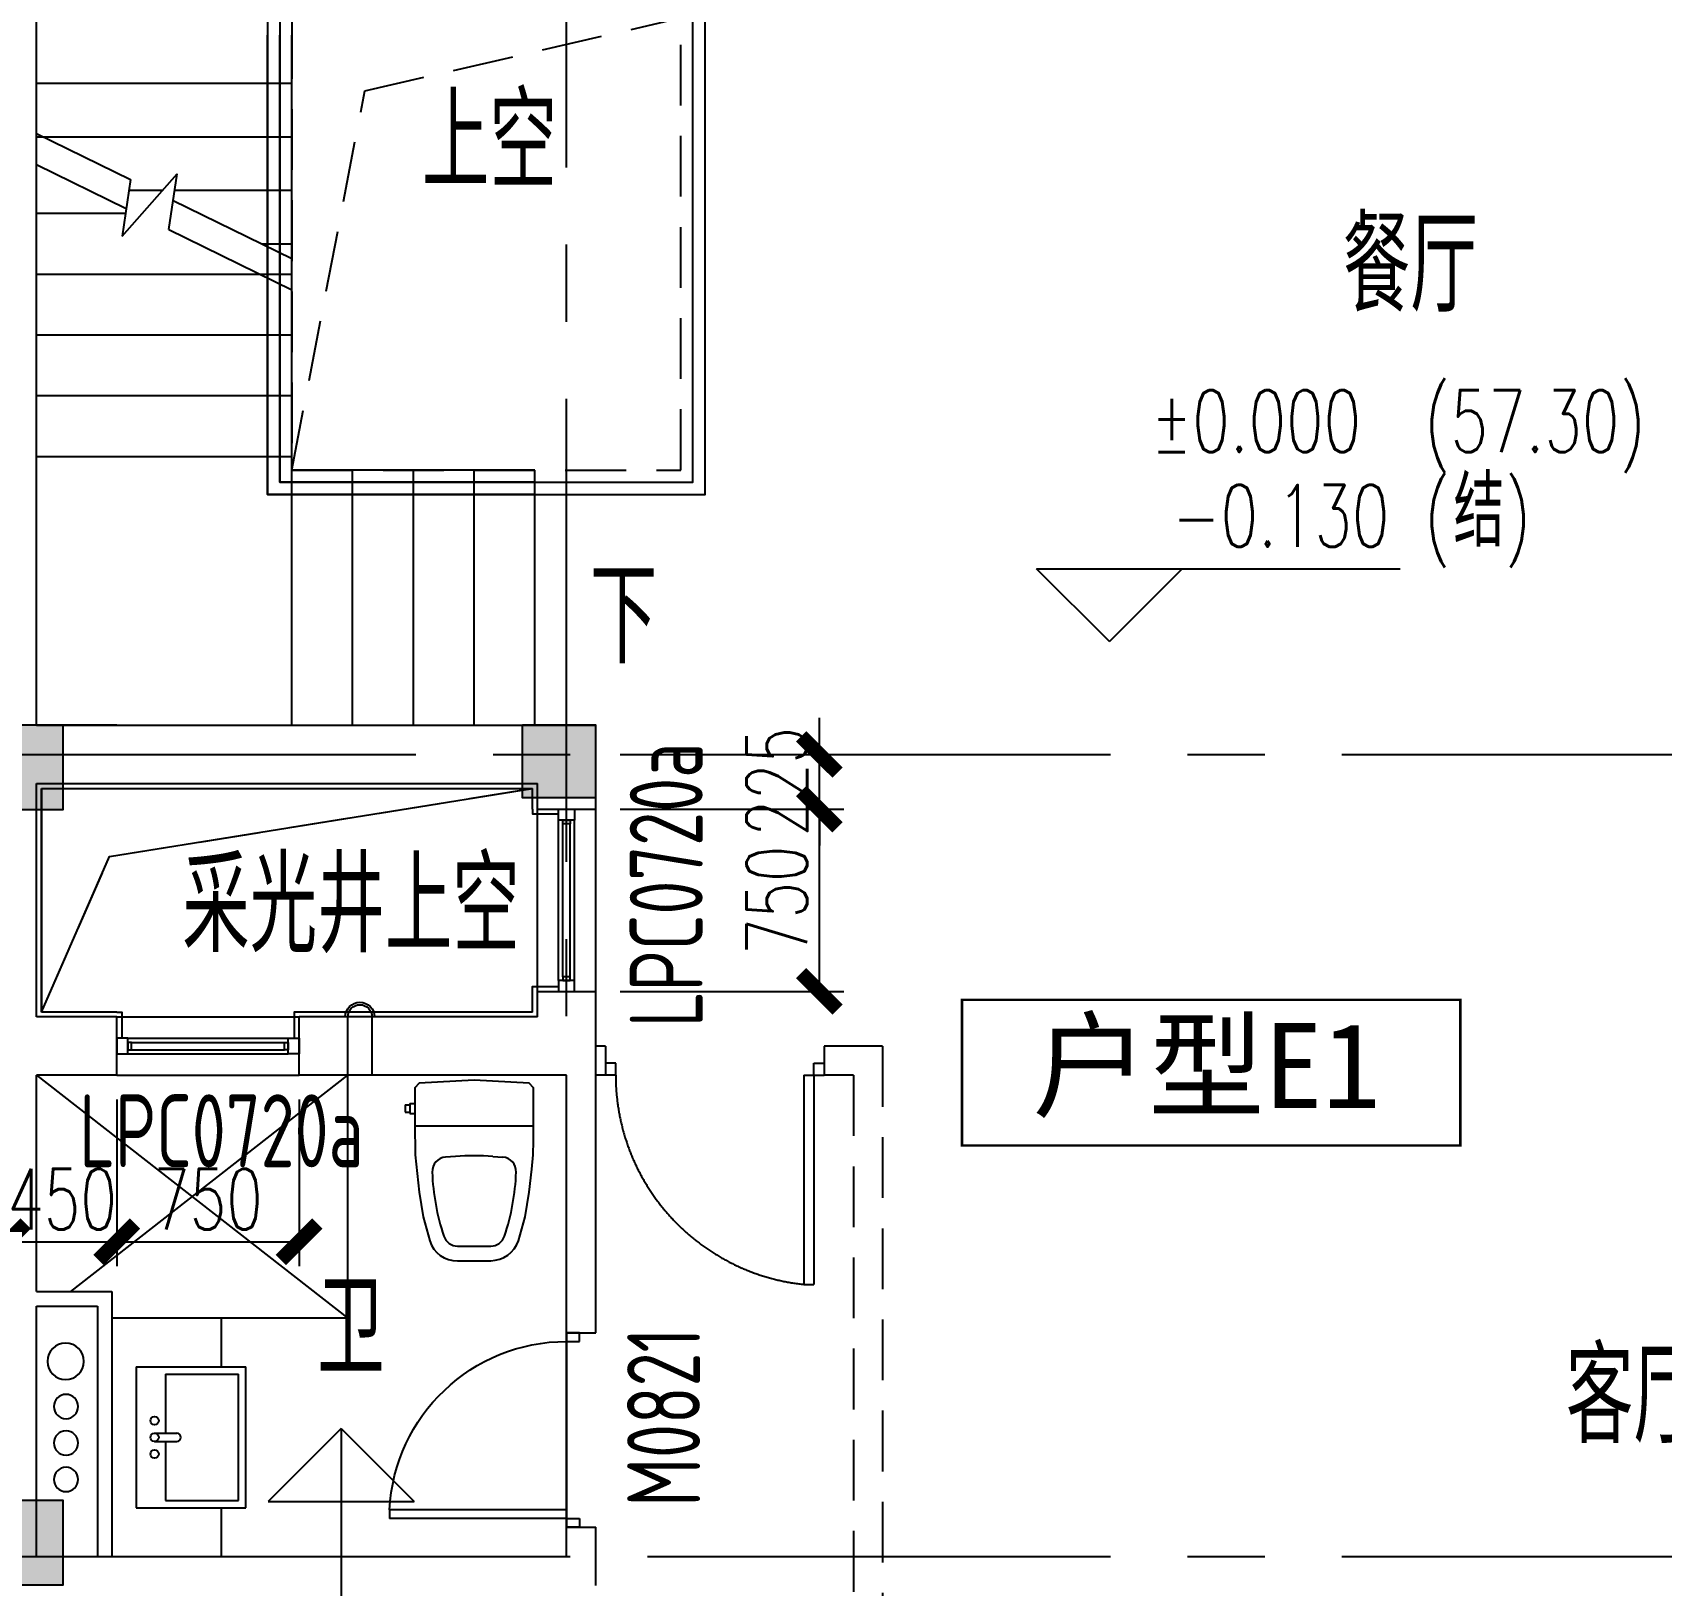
# Model space of a CAD drawing. Extents: x 296441 to 853063, y 459050 to 1117990.
# Drawn here: x 649002 to 655703, y 730393 to 736783 of the extents above; entities that cross this region are included whole.
import ezdxf
from ezdxf.enums import TextEntityAlignment as Align

# ---------------------------------------------------------------- set-up
doc = ezdxf.new("R2010")
doc.units = 0
doc.header["$LTSCALE"] = 1000
for name, pattern in [('14-GRID$0$CENTER2', [28.575, 19.05, -3.175, 3.175, -3.175]), ('DZ-3-PLAN-FL01$0$DASHED2', [0.375, 0.25, -0.125]), ('E1-FL01$0$HIDDEN', [0.375, 0.25, -0.125]), ('E2-E3-FL01$0$E1-FL01$0$HIDDEN2', [4.7625, 3.175, -1.5875]), ('E4-FL01$0$HIDDEN', [0.375, 0.25, -0.125])]:
    doc.linetypes.add(name, pattern=pattern)
for name, color, linetype in [('0-COL', 50, 'Continuous'), ('0-COL-H1', 170, 'Continuous'), ('14-GRID$0$G-GRID', 9, '14-GRID$0$CENTER2'), ('14-name$0$A-ANNO-IDEN', 2, 'Continuous'), ('dianti-BM01$0$A-STRS', 4, 'Continuous'), ('DIM_ELEV', 3, 'Continuous'), ('DIM_SYMB', 3, 'Continuous'), ('DZ-3-PLAN-FL01$0$A-WALL', 1, 'Continuous'), ('DZ-3-TEXT-FL01$0$A-ROOM-IDEN', 4, 'Continuous'), ('DZ-PLAN-MAIN-FL01$0$A-WIND-IDEN', 33, 'Continuous'), ('DZ-TEXT-FL01$0$A-ROOM-IDEN', 4, 'Continuous'), ('E1-BS01-18-19$0$A-OVLK', 140, 'Continuous'), ('E1-BS01-18-19$0$A-SECT-WIND', 155, 'Continuous'), ('E1-BS01-18-19$0$A-SECT-WOOD', 17, 'Continuous'), ('E1-BS01-18-19$0$A-WALL-FNSH', 6, 'Continuous'), ('E1-FL01$0$A-ANNO-SYMB', 6, 'Continuous'), ('E1-FL01$0$A-DOOR', 4, 'Continuous'), ('E1-FL01$0$A-FIXT', 162, 'Continuous'), ('E1-FL01$0$A-FLOR', 23, 'Continuous'), ('E1-FL01$0$A-HOLE', 211, 'Continuous'), ('E1-FL01$0$A-HOLE-MECH', 222, 'Continuous'), ('E1-FL01$0$A-HRAL', 5, 'Continuous'), ('E1-FL01$0$A-STRS', 4, 'Continuous'), ('E1-FL01$0$A-WALL-FNSH', 6, 'Continuous'), ('E1-FL02$0$A-STRS', 4, 'Continuous'), ('E1-FL03$0$A-STRS', 4, 'Continuous'), ('E2-E3-FL01$0$A-WALL', 1, 'Continuous'), ('E2-E3-FL01$0$E1-FL01$0$A-DOOR-IDEN', 115, 'Continuous'), ('E2-E3-FL01$0$E1-FL01$0$A-WALL', 1, 'Continuous'), ('E4-FL01$0$A-HOLE', 211, 'Continuous'), ('E4-FL01$0$A-WALL', 1, 'Continuous'), ('E4-FL01$0$A-WALL-FNSH', 6, 'Continuous'), ('PUB_DIM', 3, 'Continuous'), ('PUB_TEXT', 7, 'Continuous'), ('WALL', 242, 'Continuous'), ('ZT1_Dim---标注---PM、LM、DY、JD', 252, 'Continuous')]:
    doc.layers.add(name, color=color, linetype=linetype)
doc.layers.add('E1-BS01-18-19$0$ENTR-DETL-P$0$A-ANNO-NPLT', color=215, linetype='Continuous', plot=False)
doc.styles.add('14-name$0$GOA_03_黑体_1.00', font='simhei.ttf')
doc.styles.add('14-name$0$GOA_04_COMPLEX_1.00', font='complex.shx')
doc.styles.add('_TCH_DIM', font='SIMPLEX', dxfattribs={"bigfont": 'GBCBIG'})
doc.styles.get("Standard").update_dxf_attribs({"font": 'gbenor.shx', "bigfont": 'gbcbig.shx'})
doc.styles.add('ZT-DIMSTYLE', font='ROMANS.shx', dxfattribs={"width": 0.7, "bigfont": 'CHINESE.shx'})
doc.dimstyles.new('ZT-DIM100', dxfattribs={"dimscale": 100, "dimtxt": 2.5, "dimasz": 1.5, "dimexe": 1, "dimexo": 1, "dimgap": 0.5, "dimtad": 1, "dimdec": 0, "dimdsep": 46, "dimtxsty": 'ZT-DIMSTYLE', "dimblk": 'ARCHTICK', "dimcen": 2.5, "dimclrd": 175, "dimclre": 175, "dimclrt": 7, "dimazin": 2, "dimtfac": 1, "dimtix": 1, "dimtmove": 2, "dimatfit": 3, "dimfxl": 0, "dimarcsym": 0})

# ---------------------------------------------------------------- blocks, each defined once
blk = doc.blocks.new('*U2129')
at = {"const_width": 10}
blk.add_lwpolyline([(-1025, 0), (1025, 0), (1025, -600), (-1025, -600)], close=True, dxfattribs=at)
at = {"style": '14-name$0$GOA_04_COMPLEX_1.00', "width": 0.8}
blk.add_attdef('房间编号', text='', height=300, dxfattribs=at).set_placement((-532.4, -480.6), align=Align.CENTER)
blk = doc.blocks.new('WERC')
at = {"layer": '14-name$0$A-ANNO-IDEN'}
ref = blk.add_blockref('*U2129', (796931.5, -443323.8), dxfattribs=dict(at, xscale=-1))
ref.add_attrib('房间编号', '户型E1', dxfattribs={"layer": '0', "height": 350, "style": '14-name$0$GOA_03_黑体_1.00'}).set_placement((796912.3, -443769.5), align=Align.CENTER)
blk = doc.blocks.new('tt13')
at = {"layer": 'DIM_ELEV'}
for p, q in [((863815.8, 250552.3), (863515.8, 250852.3)), ((863515.8, 250852.3), (865011.8, 250852.3)), ((863815.8, 250552.3), (864115.8, 250852.3)), ((860655.5, 247314.1), (860355.5, 247014.1)), ((860655.5, 247314.1), (860955.5, 247014.1)), ((860655.5, 247314.1), (860655.5, 246228.6)), ((860355.5, 247014.1), (860955.5, 247014.1))]:
    blk.add_line(p, q, dxfattribs=at)
at = {"layer": 'DZ-3-TEXT-FL01$0$A-ROOM-IDEN'}
for s, height, p in [('餐厅', 385.82, (864776.2, 251908.2)), ('下', 385.8, (861678.7, 250462.7)), ('采光井上空', 385.82, (860001.7, 249274.5)), ('卫', 385.8, (860556.8, 247535.9)), ('客厅', 385.82, (865694.1, 247254))]:
    blk.add_text(s, height=height, dxfattribs=at).set_placement(p)
at = {"layer": 'DZ-PLAN-MAIN-FL01$0$A-WIND-IDEN', "width": 0.8}
for s, p in [('LPC0720a', (862142.8, 248966.4)), ('M0821', (862132.1, 246993.7))]:
    blk.add_text(s, height=300, rotation=90, dxfattribs=at).set_placement(p)
blk.add_text('LPC0720a', height=300, dxfattribs=at).set_placement((859578.4, 248389.5))
at = {"layer": 'DZ-TEXT-FL01$0$A-ROOM-IDEN'}
blk.add_text('上空', height=385.82, dxfattribs=at).set_placement((860988.1, 252417.3))
at = {"layer": 'PUB_TEXT', "style": '_TCH_DIM', "width": 0.705882}
for s, p in [('(57.30)', (865111.8, 251332.3)), ('%%P0.000', (863987.5, 251332.3)), ('(', (865111.8, 250942.3)), (')', (865442.4, 250942.3)), ('-0.130', (864073.2, 250942.3))]:
    blk.add_text(s, height=255, dxfattribs=at).set_placement(p)
at = {"layer": 'PUB_TEXT', "style": '_TCH_DIM'}
blk.add_text('结', height=289.4, dxfattribs=at).set_placement((865231.8, 250942.3))
blk = doc.blocks.new('E2-E3-FL01$0$E1-FL01$0$G-PLAN-FL01$0$KM-900')
for p, q in [((0, -40), (0, 0)), ((47.4, -40), (47.4, 0)), ((47.4, -40), (0, -40)), ((47.4, -80), (47.4, -40)), ((862.7, -80), (862.7, -40)), ((0, -812.6), (0, -852.6)), ((47.4, -812.6), (0, -812.6)), ((47.4, -812.6), (47.4, -852.6))]:
    blk.add_line(p, q)
at = {"linetype": 'E2-E3-FL01$0$E1-FL01$0$HIDDEN2'}
for p, q in [((47.4, -40), (862.7, -40)), ((47.4, -80), (862.7, -80))]:
    blk.add_line(p, q, dxfattribs=at)
blk.add_arc((47.4, 7.4), 820, 270, 353.88371, dxfattribs=at)
blk = doc.blocks.new('E1-FL01$0$321')
for p, q in [((-284.5, -102), (-284.5, -132)), ((-284.5, -102), (-264.5, -102)), ((-284.5, -132), (-264.5, -132)), ((-264.5, -97), (-244.5, -97)), ((-264.5, -97), (-264.5, -137)), ((-264.5, -137), (-244.5, -137)), ((-244.4, -188), (244.5, -188)), ((-77.4, -314), (-117.4, -317.1)), ((77.4, -314), (117.4, -317.1)), ((-68, -683), (68, -683))]:
    blk.add_line(p, q)
blk.add_lwpolyline([(225.6, -12), (0, 0), (-225.6, -12), (-244.5, -32), (-244.5, -178), (-242.8, -307.9), (-226.5, -461), (-209.3, -562.2), (-181.8, -661, 0.35122), (-68, -743), (68, -743, 0.322645), (181.8, -661), (209.3, -562.2), (226.5, -461), (237.7, -366.2), (242.8, -307.9), (244.5, -249.4), (244.5, -32)], format="xyb", close=True)
for centre, radius, start, end in [((-112.7, -376.9), 60, 94.44124, 182.13309), ((0, -1311), 1000, 85.55876, 94.44124), ((112.7, -376.9), 60, 357.86691, 85.55876), ((766.7, -344.2), 940, 182.13309, 198.47181), ((-766.7, -344.2), 940, 341.52819, 357.86691), ((-68, -623), 60, 198.47181, 270), ((68, -623), 60, 270, 341.52819)]:
    blk.add_arc(centre, radius, start, end)
blk = doc.blocks.new('E1-FL01$0$M1')
for p, q in [((-153.2, 60), (-153.2, 880)), ((-153.2, 880), (-113.2, 880)), ((-113.2, 60), (-113.2, 880)), ((-933.2, 60), (-973.2, 60)), ((-973.2, 0), (-973.2, 60)), ((-933.2, 60), (-933.2, 0)), ((-153.2, 60), (-113.2, 60)), ((-113.2, 60), (-73.2, 60)), ((-113.2, 60), (-113.2, 0)), ((-73.2, 0), (-73.2, 60)), ((-933.2, 0), (-973.2, 0)), ((-113.2, 0), (-73.2, 0))]:
    blk.add_line(p, q)
blk.add_arc((-113.2, 60), 820, 92.79603, 180)
blk = doc.blocks.new('E1-FL01$0$B1 PLAN 1$0$SDFGSDFGSD')
for p, q in [((63782.4, 91478.7), (63782.4, 91028.7)), ((64362.4, 91478.7), (63782.4, 91478.7)), ((64362.4, 91478.7), (64362.4, 91028.7)), ((64055.2, 91403.7), (64055.2, 91312.3)), ((64089.5, 91403.7), (64089.5, 91312.3)), ((63812.4, 91358.7), (63812.4, 91058.7)), ((64055.2, 91358.7), (63812.4, 91358.7)), ((64332.4, 91358.7), (64089.5, 91358.7)), ((64332.4, 91358.7), (64332.4, 91058.7)), ((63782.4, 91028.7), (64362.4, 91028.7)), ((63812.4, 91058.7), (64332.4, 91058.7))]:
    blk.add_line(p, q)
for centre in [(64003.8, 91403.7), (64072.4, 91403.7), (64141, 91403.7)]:
    blk.add_circle(centre, 17.1)
blk.add_arc((64072.4, 91312.3), 17.1, 180, 0)
blk = doc.blocks.new('E1-FL01$0$$0$Da-PLAN-FL02$0$qiuxingfengmao')
for p, q in [((0, 100), (240, 100)), ((0, 0), (240, 0))]:
    blk.add_line(p, q)
for radius in [60, 50]:
    blk.add_arc((240, 50), radius, 270, 90)
blk = doc.blocks.new('*U432')
at = {"layer": 'E1-BS01-18-19$0$A-SECT-WIND'}
for p, q in [((45, 32.5), (705, 32.5)), ((60, 15), (690, 15)), ((45, -32.5), (705, -32.5)), ((60, -15), (690, -15))]:
    blk.add_line(p, q, dxfattribs=at)
at = {"layer": 'E1-BS01-18-19$0$A-SECT-WOOD'}
for points in [[(0, 32.5), (45, 32.5), (45, -32.5), (0, -32.5)], [(60, 15), (60, -15), (45, -15), (45, 15)], [(690, 15), (690, -15), (705, -15), (705, 15)], [(750, 32.5), (705, 32.5), (705, -32.5), (750, -32.5)]]:
    blk.add_lwpolyline(points, close=True, dxfattribs=at)
blk = doc.blocks.new('9.6N一层')
at = {"layer": 'dianti-BM01$0$A-STRS', "ltscale": 0.1}
for p, q in [((704495.6, 214748.4), (704861.5, 214748.4)), ((703811.5, 214498.4), (704861.5, 214498.4)), ((703811.5, 214248.4), (704861.5, 214248.4)), ((703811.5, 213998.4), (704861.5, 213998.4)), ((703061.5, 212643.4), (703061.5, 213693.4)), ((703311.5, 212643.4), (703311.5, 213693.4)), ((703561.5, 212643.4), (703561.5, 213693.4)), ((703811.5, 213748.4), (704861.5, 213748.4)), ((703811.5, 212643.4), (703811.5, 213693.4))]:
    blk.add_line(p, q, dxfattribs=at)
at = {"layer": 'DIM_SYMB'}
for points in [[(702311.5, 216078.4, 0, 0, 0), (704336.5, 216078.4, 0, 0, 0), (704336.5, 215298.4, 80, 0, 0), (704336.5, 214998.4, 0, 0, 0)], [(702811.5, 213168.4, 0, 0, 0), (704336.5, 213168.4, 0, 0, 0), (704336.5, 214198.4, 80, 0, 0), (704336.5, 214498.4, 0, 0, 0)]]:
    blk.add_lwpolyline(points, format="xyseb", dxfattribs=at)
at = {"layer": 'DZ-3-PLAN-FL01$0$A-WALL', "color": 33, "linetype": 'DZ-3-PLAN-FL01$0$DASHED2'}
for p, q in [((701381.5, 211323.4), (701621.5, 211323.4)), ((701381.5, 211323.4), (701381.5, 208143.4)), ((701621.5, 211323.4), (701621.5, 211203.4)), ((701501.5, 211203.4), (701621.5, 211203.4)), ((701501.5, 211203.4), (701501.5, 208143.4))]:
    blk.add_line(p, q, dxfattribs=at)
at = {"layer": 'DZ-3-PLAN-FL01$0$A-WALL', "color": 33, "linetype": 'DZ-3-PLAN-FL01$0$DASHED2', "ltscale": 1000}
for p, q in [((702521.5, 211323.4), (702561.5, 211323.4)), ((702521.5, 211323.4), (702521.5, 211203.4)), ((702521.5, 211203.4), (702561.5, 211203.4))]:
    blk.add_line(p, q, dxfattribs=at)
at = {"layer": 'E1-BS01-18-19$0$A-OVLK'}
for p, q in [((702561.5, 211548.4), (702561.5, 212298.4)), ((702801.5, 211548.4), (702801.5, 212298.4)), ((704531.5, 211443.4), (703781.5, 211443.4)), ((704531.5, 211203.4), (703781.5, 211203.4))]:
    blk.add_line(p, q, dxfattribs=at)
at = {"layer": 'E1-BS01-18-19$0$A-WALL-FNSH'}
blk.add_line((702821.5, 212298.4), (702821.5, 212323.4), dxfattribs=at)
for points in [[(702821.5, 212298.4), (702821.5, 212278.4), (702714, 212278.4)], [(702821.5, 211548.4), (702821.5, 211568.4), (702714, 211568.4)], [(703781.5, 211463.4), (703801.5, 211463.4), (703801.5, 211355.9)], [(704531.5, 211463.4), (704511.5, 211463.4), (704511.5, 211355.9)]]:
    blk.add_lwpolyline(points, dxfattribs=at)
at = {"layer": 'E1-BS01-18-19$0$ENTR-DETL-P$0$A-ANNO-NPLT'}
for centre, radius in [((704742.2, 210026.2), 75), ((704740.4, 209840.2), 50), ((704740.4, 209690.2), 50), ((704740.4, 209540.2), 50)]:
    blk.add_circle(centre, radius, dxfattribs=at)
at = {"layer": 'E1-FL01$0$A-ANNO-SYMB'}
for p, q in [((704861.5, 215078), (704474.9, 214888.4)), ((704509.4, 214655.1), (704283.6, 214911.8)), ((704317.4, 214683.4), (704283.6, 214911.8)), ((704861.5, 214950.2), (704492.5, 214769.3)), ((704474.9, 214888.4), (704509.4, 214655.1)), ((704299.8, 214802.6), (703811.5, 214563.2)), ((704317.4, 214683.4), (703811.5, 214435.4))]:
    blk.add_line(p, q, dxfattribs=at)
at = {"layer": 'E1-FL01$0$A-FIXT'}
for p, q in [((703581.5, 210203.4), (703581.5, 211203.4)), ((704720.7, 210313.4), (703581.5, 211203.4)), ((704861.5, 211203.4), (703581.5, 210203.4)), ((703581.5, 210203.4), (704101.5, 210203.4)), ((704101.5, 210003.4), (704101.5, 210203.4)), ((704101.5, 210203.4), (704551.5, 210203.4)), ((704101.5, 209223.4), (704101.5, 209423.4))]:
    blk.add_line(p, q, dxfattribs=at)
at = {"layer": 'E1-FL01$0$A-FLOR'}
blk.add_line((702681.5, 210143.4), (702681.5, 209343.4), dxfattribs=at)
at = {"layer": 'E1-FL01$0$A-HOLE', "linetype": 'E1-FL01$0$HIDDEN'}
blk.add_lwpolyline([(702211.5, 215553.4), (703811.5, 215553.4), (703811.5, 213693.4), (702211.5, 213693.4)], close=True, dxfattribs=at)
blk.add_lwpolyline([(703811.5, 213693.4), (703511.5, 215253.4), (702211.5, 215553.4)], dxfattribs=at)
at = {"layer": 'E1-FL01$0$A-HOLE'}
blk.add_lwpolyline([(704841.5, 211463.4), (704561.5, 212103.4), (702821.5, 212383.4)], dxfattribs=at)
at = {"layer": 'E1-FL01$0$A-HRAL'}
for points in [[(702111.5, 215653.4), (703911.5, 215653.4), (703911.5, 213593.4), (702111.5, 213593.4)], [(702161.5, 215603.4), (703861.5, 215603.4), (703861.5, 213643.4), (702161.5, 213643.4)]]:
    blk.add_lwpolyline(points, close=True, dxfattribs=at)
for points in [[(702811.5, 213643.4), (703861.5, 213643.4), (703861.5, 215483.4)], [(702811.5, 213593.4), (703911.5, 213593.4), (703911.5, 215483.4)]]:
    blk.add_lwpolyline(points, dxfattribs=at)
at = {"layer": 'E1-FL01$0$A-STRS', "ltscale": 0.1}
blk.add_line((702811.5, 212643.4), (702811.5, 213693.4), dxfattribs=at)
blk.add_line((702811.5, 212643.4), (702811.5, 213693.4), dxfattribs=at)
blk.add_lwpolyline([(702811.5, 213693.4), (703811.5, 213693.4), (703811.5, 215483.4)], dxfattribs=at)
at = {"layer": 'E1-FL01$0$A-WALL-FNSH'}
for p, q in [((704841.5, 212383.4), (702821.5, 212383.4)), ((702821.5, 212298.4), (702821.5, 212383.4)), ((704841.5, 211463.4), (704841.5, 212383.4)), ((702821.5, 211463.4), (702821.5, 211548.4)), ((702821.5, 211463.4), (703781.5, 211463.4)), ((704531.5, 211463.4), (704841.5, 211463.4))]:
    blk.add_line(p, q, dxfattribs=at)
at = {"layer": 'E1-FL02$0$A-STRS', "ltscale": 0.1}
blk.add_line((702811.5, 212643.4), (702811.5, 213693.4), dxfattribs=at)
at = {"layer": 'E1-FL03$0$A-STRS', "ltscale": 0.1}
for p, q in [((703811.5, 215283.4), (704861.5, 215283.4)), ((703811.5, 215063.4), (704861.5, 215063.4)), ((703811.5, 214843.4), (704293.7, 214843.4)), ((704343.7, 214843.4), (704481.5, 214843.4)), ((703811.5, 214623.4), (703934.3, 214623.4))]:
    blk.add_line(p, q, dxfattribs=at)
at = {"layer": 'E2-E3-FL01$0$A-WALL'}
blk.add_lwpolyline([(704531.5, 212643.4), (704861.5, 212643.4), (704861.5, 216603.4)], dxfattribs=at)
at = {"layer": 'E2-E3-FL01$0$E1-FL01$0$A-WALL'}
blk.add_line((704861.5, 212643.4), (704861.5, 216603.4), dxfattribs=at)
at = {"layer": 'E4-FL01$0$A-HOLE', "linetype": 'E4-FL01$0$HIDDEN'}
blk.add_lwpolyline([(704841.5, 211463.4), (704561.5, 212103.4), (702821.5, 212383.4)], dxfattribs=at)
at = {"layer": 'E4-FL01$0$A-WALL'}
blk.add_line((704861.5, 211443.4), (704861.5, 212403.4), dxfattribs=at)
at = {"layer": 'E4-FL01$0$A-WALL-FNSH'}
blk.add_line((704841.5, 212383.4), (704841.5, 211463.4), dxfattribs=at)
at = {"layer": 'WALL'}
for p, q in [((702561.5, 212298.4), (702561.5, 212643.4)), ((704861.5, 212643.4), (702561.5, 212643.4)), ((702801.5, 212298.4), (702801.5, 212403.4)), ((704861.5, 212403.4), (702801.5, 212403.4)), ((704861.5, 211443.4), (704861.5, 212403.4)), ((702801.5, 212298.4), (702561.5, 212298.4)), ((702561.5, 211323.4), (702561.5, 211548.4)), ((702801.5, 211548.4), (702561.5, 211548.4)), ((702801.5, 211443.4), (702801.5, 211548.4)), ((702801.5, 211443.4), (703781.5, 211443.4)), ((703781.5, 211203.4), (703781.5, 211443.4)), ((704531.5, 211443.4), (704861.5, 211443.4)), ((704531.5, 211203.4), (704531.5, 211443.4)), ((702561.5, 210143.4), (702561.5, 211323.4)), ((702681.5, 211203.4), (703781.5, 211203.4)), ((702681.5, 210143.4), (702681.5, 211203.4)), ((704531.5, 211203.4), (704861.5, 211203.4)), ((704861.5, 210313.4), (704861.5, 211203.4)), ((704861.5, 210313.4), (704551.5, 210313.4)), ((704551.5, 210313.4), (704551.5, 209223.4)), ((704861.5, 210253.4), (704611.5, 210253.4)), ((704611.5, 210253.4), (704611.5, 209223.4)), ((704861.5, 210173.4), (704861.5, 210253.4)), ((702681.5, 210143.4), (702561.5, 210143.4)), ((704861.5, 209223.4), (704861.5, 210173.4)), ((702561.5, 209103.4), (702561.5, 209343.4)), ((702681.5, 209343.4), (702561.5, 209343.4)), ((702681.5, 209223.4), (702681.5, 209343.4)), ((704551.5, 209223.4), (702681.5, 209223.4)), ((704861.5, 209223.4), (704611.5, 209223.4))]:
    blk.add_line(p, q, dxfattribs=at)
for p, rotation in [((702681.5, 211548.4), 90), ((704531.5, 211323.4), 180)]:
    blk.add_blockref('*U432', p, dxfattribs=dict(rotation=rotation))
at = {"layer": 'E1-FL01$0$A-DOOR', "xscale": 0.8888888889923692, "yscale": 0.8888888889923692, "zscale": 0.8888888889923692, "rotation": 270}
blk.add_blockref('E1-FL01$0$M1', (702628.2, 209278.4), dxfattribs=at)
at = {"layer": 'E1-FL01$0$A-FIXT', "extrusion": (0, 0, -1), "zscale": -1}
blk.add_blockref('E1-FL01$0$321', (-703061.5, 211183.4), dxfattribs=at)
at = {"layer": 'E1-FL01$0$A-FIXT', "extrusion": (0, 0, -1), "zscale": -1, "rotation": 90}
blk.add_blockref('E1-FL01$0$B1 PLAN 1$0$SDFGSDFGSD', (-612972.8, 145641), dxfattribs=at)
at = {"layer": 'E1-FL01$0$A-HOLE-MECH', "rotation": 90}
blk.add_blockref('E1-FL01$0$$0$Da-PLAN-FL02$0$qiuxingfengmao', (703581.5, 211203.4), dxfattribs=at)
at = {"layer": 'E2-E3-FL01$0$E1-FL01$0$A-DOOR-IDEN', "extrusion": (0, 0, -1), "xscale": 1.055555555503815, "yscale": 1.055555555503815, "zscale": -1.055555555503815, "rotation": 270}
blk.add_blockref('E2-E3-FL01$0$E1-FL01$0$G-PLAN-FL01$0$KM-900', (-701621.5, 211253.4), dxfattribs=at)
blk = doc.blocks.new('_ArchTick')
at = {"color": 0, "linetype": 'ByBlock', "const_width": 0.4}
blk.add_lwpolyline([(-0.5, -0.5), (0.5, 0.5)], dxfattribs=at)
blk = doc.blocks.new('*D1812')
at = {"layer": 'Defpoints', "color": 0, "ltscale": 1000, "transparency": 16777216}
for p in [(649348.5, 732492.6), (650098.5, 732492.6), (650098.5, 731807.5)]:
    blk.add_point(p, dxfattribs=at)
at = {"layer": 'ZT1_Dim---标注---PM、LM、DY、JD', "color": 175, "linetype": 'ByBlock', "lineweight": -2, "ltscale": 1000, "transparency": 16777216}
for p, q in [((649348.5, 732392.6), (649348.5, 731707.5)), ((650098.5, 732392.6), (650098.5, 731707.5)), ((649348.5, 731807.5), (650098.5, 731807.5))]:
    blk.add_line(p, q, dxfattribs=at)
at = {"layer": 'ZT1_Dim---标注---PM、LM、DY、JD', "color": 175, "lineweight": -2, "ltscale": 1000, "transparency": 16777216, "xscale": 150, "yscale": 150, "zscale": 150, "rotation": 180}
blk.add_blockref('_ArchTick', (649348.5, 731807.5), dxfattribs=at)
at = {"layer": 'ZT1_Dim---标注---PM、LM、DY、JD', "color": 175, "lineweight": -2, "ltscale": 1000, "transparency": 16777216, "xscale": 150, "yscale": 150, "zscale": 150}
blk.add_blockref('_ArchTick', (650098.5, 731807.5), dxfattribs=at)
at = {"layer": 'ZT1_Dim---标注---PM、LM、DY、JD', "color": 7, "ltscale": 1000, "transparency": 16777216, "insert": (649723.5, 731982.5), "char_height": 250, "attachment_point": 5, "style": 'ZT-DIMSTYLE'}
blk.add_mtext('750', dxfattribs=at)
blk = doc.blocks.new('*D1813')
at = {"layer": 'Defpoints', "color": 0, "ltscale": 1000, "transparency": 16777216}
for p in [(648898.5, 732492.6), (649348.5, 732492.6), (649348.5, 731807.5)]:
    blk.add_point(p, dxfattribs=at)
at = {"layer": 'ZT1_Dim---标注---PM、LM、DY、JD', "color": 175, "linetype": 'ByBlock', "lineweight": -2, "ltscale": 1000, "transparency": 16777216}
for p, q in [((648898.5, 732392.6), (648898.5, 731707.5)), ((649348.5, 732392.6), (649348.5, 731707.5)), ((648898.5, 731807.5), (648748.5, 731807.5)), ((648898.5, 731807.5), (649348.5, 731807.5)), ((649348.5, 731807.5), (649498.5, 731807.5))]:
    blk.add_line(p, q, dxfattribs=at)
at = {"layer": 'ZT1_Dim---标注---PM、LM、DY、JD', "color": 175, "lineweight": -2, "ltscale": 1000, "transparency": 16777216, "xscale": 150, "yscale": 150, "zscale": 150}
blk.add_blockref('_ArchTick', (648898.5, 731807.5), dxfattribs=at)
at = {"layer": 'ZT1_Dim---标注---PM、LM、DY、JD', "color": 175, "lineweight": -2, "ltscale": 1000, "transparency": 16777216, "xscale": 150, "yscale": 150, "zscale": 150, "rotation": 180}
blk.add_blockref('_ArchTick', (649348.5, 731807.5), dxfattribs=at)
at = {"layer": 'ZT1_Dim---标注---PM、LM、DY、JD', "color": 7, "ltscale": 1000, "transparency": 16777216, "insert": (649123.5, 731982.5), "char_height": 250, "attachment_point": 5, "style": 'ZT-DIMSTYLE'}
blk.add_mtext('450', dxfattribs=at)
blk = doc.blocks.new('*D1810')
at = {"layer": 'Defpoints', "color": 0, "ltscale": 1000, "transparency": 16777216}
for p in [(651318.5, 733812.6), (652238.7, 733812.6), (651318.5, 733587.6)]:
    blk.add_point(p, dxfattribs=at)
at = {"layer": 'ZT1_Dim---标注---PM、LM、DY、JD', "color": 175, "linetype": 'ByBlock', "lineweight": -2, "ltscale": 1000, "transparency": 16777216}
for p, q in [((652238.7, 733812.6), (652238.7, 733962.6)), ((651418.5, 733812.6), (652338.7, 733812.6)), ((652238.7, 733587.6), (652238.7, 733812.6)), ((651418.5, 733587.6), (652338.7, 733587.6)), ((652238.7, 733587.6), (652238.7, 733437.6))]:
    blk.add_line(p, q, dxfattribs=at)
at = {"layer": 'ZT1_Dim---标注---PM、LM、DY、JD', "color": 175, "lineweight": -2, "ltscale": 1000, "transparency": 16777216, "xscale": 150, "yscale": 150, "zscale": 150}
for p, rotation in [((652238.7, 733812.6), 270), ((652238.7, 733587.6), 90)]:
    blk.add_blockref('_ArchTick', p, dxfattribs=dict(at, rotation=rotation))
at = {"layer": 'ZT1_Dim---标注---PM、LM、DY、JD', "color": 7, "ltscale": 1000, "transparency": 16777216, "insert": (652063.7, 733700.1), "char_height": 250, "attachment_point": 5, "rotation": 90, "style": 'ZT-DIMSTYLE'}
blk.add_mtext('225', dxfattribs=at)
blk = doc.blocks.new('*D1811')
at = {"layer": 'Defpoints', "color": 0, "ltscale": 1000, "transparency": 16777216}
for p in [(651318.5, 733587.6), (652238.7, 733587.6), (651318.5, 732837.6)]:
    blk.add_point(p, dxfattribs=at)
at = {"layer": 'ZT1_Dim---标注---PM、LM、DY、JD', "color": 175, "linetype": 'ByBlock', "lineweight": -2, "ltscale": 1000, "transparency": 16777216}
for p, q in [((651418.5, 733587.6), (652338.7, 733587.6)), ((652238.7, 732837.6), (652238.7, 733587.6)), ((651418.5, 732837.6), (652338.7, 732837.6))]:
    blk.add_line(p, q, dxfattribs=at)
at = {"layer": 'ZT1_Dim---标注---PM、LM、DY、JD', "color": 175, "lineweight": -2, "ltscale": 1000, "transparency": 16777216, "xscale": 150, "yscale": 150, "zscale": 150}
for p, rotation in [((652238.7, 733587.6), 90), ((652238.7, 732837.6), 270)]:
    blk.add_blockref('_ArchTick', p, dxfattribs=dict(at, rotation=rotation))
at = {"layer": 'ZT1_Dim---标注---PM、LM、DY、JD', "color": 7, "ltscale": 1000, "transparency": 16777216, "insert": (652063.7, 733212.6), "char_height": 250, "attachment_point": 5, "rotation": 90, "style": 'ZT-DIMSTYLE'}
blk.add_mtext('750', dxfattribs=at)
blk = doc.blocks.new('A$C38AD7E8D')
at = {"layer": '0-COL', "color": 6}
for points in [[(40080, -6179.9), (40430, -6179.9), (40430, -6529.9), (40080, -6529.9)], [(40080, -6179.9), (40430, -6179.9), (40430, -6529.9), (40080, -6529.9)], [(42320, -6179.9), (42620, -6179.9), (42620, -6479.9), (42320, -6479.9)], [(40080, -9369.9), (40430, -9369.9), (40430, -9719.9), (40080, -9719.9)], [(40080, -9369.9), (40430, -9369.9), (40430, -9719.9), (40080, -9719.9)]]:
    blk.add_lwpolyline(points, close=True, dxfattribs=at)
at = {"layer": '0-COL-H1', "color": 254}
for points in [[(40430, -6529.9), (40430, -6179.9), (40080, -6529.9), (40080, -6179.9)], [(40430, -6529.9), (40430, -6179.9), (40080, -6529.9), (40080, -6179.9)], [(42620, -6479.9), (42620, -6179.9), (42320, -6479.9), (42320, -6179.9)], [(40430, -9719.9), (40430, -9369.9), (40080, -9719.9), (40080, -9369.9)], [(40430, -9719.9), (40430, -9369.9), (40080, -9719.9), (40080, -9369.9)]]:
    blk.add_solid(points, dxfattribs=at)

msp = doc.modelspace()

# ---------------------------------------------------------------- linework, layer by layer
at = {"layer": '14-GRID$0$G-GRID', "color": 8, "ltscale": 0.1}
for p, q in [((651198.5, 730512.6), (651198.5, 748996.4)), ((620098.5, 733812.6), (674432.5, 733812.6)), ((620098.5, 730512.6), (674432.5, 730512.6))]:
    msp.add_line(p, q, dxfattribs=at)

# ---------------------------------------------------------------- block references
for name, p in [('tt13', (-210384.3, 483724.4)), ('A$C38AD7E8D', (608697, 740114.1, -13.6))]:
    msp.add_blockref(name, p)
at = {"layer": 'DIM_ELEV', "xscale": -1}
msp.add_blockref('9.6N一层', (1353880, 521289.2), dxfattribs=at)
at = {"layer": 'PUB_DIM'}
msp.add_blockref('WERC', (-143081.1, 1176126.9), dxfattribs=at)

# ---------------------------------------------------------------- dimensions: what is measured, and where the dimension line sits
at = {"layer": 'ZT1_Dim---标注---PM、LM、DY、JD', "ltscale": 1000}
for base, p1, p2, picture, middle in [((652238.7, 733812.6), (651318.5, 733587.6), (651318.5, 733812.6), '*D1810', (652063.7, 733700.1)), ((652238.7, 733587.6), (651318.5, 732837.6), (651318.5, 733587.6), '*D1811', (652063.7, 733212.6))]:
    dim = msp.add_linear_dim(base=base, p1=p1, p2=p2, angle=90, dimstyle='ZT-DIM100', dxfattribs=at)
    dim.commit()
    dim.dimension.update_dxf_attribs({"geometry": picture, "text_midpoint": middle})
for base, p1, p2, picture, middle in [((649348.5, 731807.5), (648898.5, 732492.6), (649348.5, 732492.6), '*D1813', (649123.5, 731982.5)), ((650098.5, 731807.5), (649348.5, 732492.6), (650098.5, 732492.6), '*D1812', (649723.5, 731982.5))]:
    dim = msp.add_linear_dim(base=base, p1=p1, p2=p2, dimstyle='ZT-DIM100', dxfattribs=at)
    dim.commit()
    dim.dimension.update_dxf_attribs({"geometry": picture, "text_midpoint": middle})

doc.saveas('drawing.dxf')
